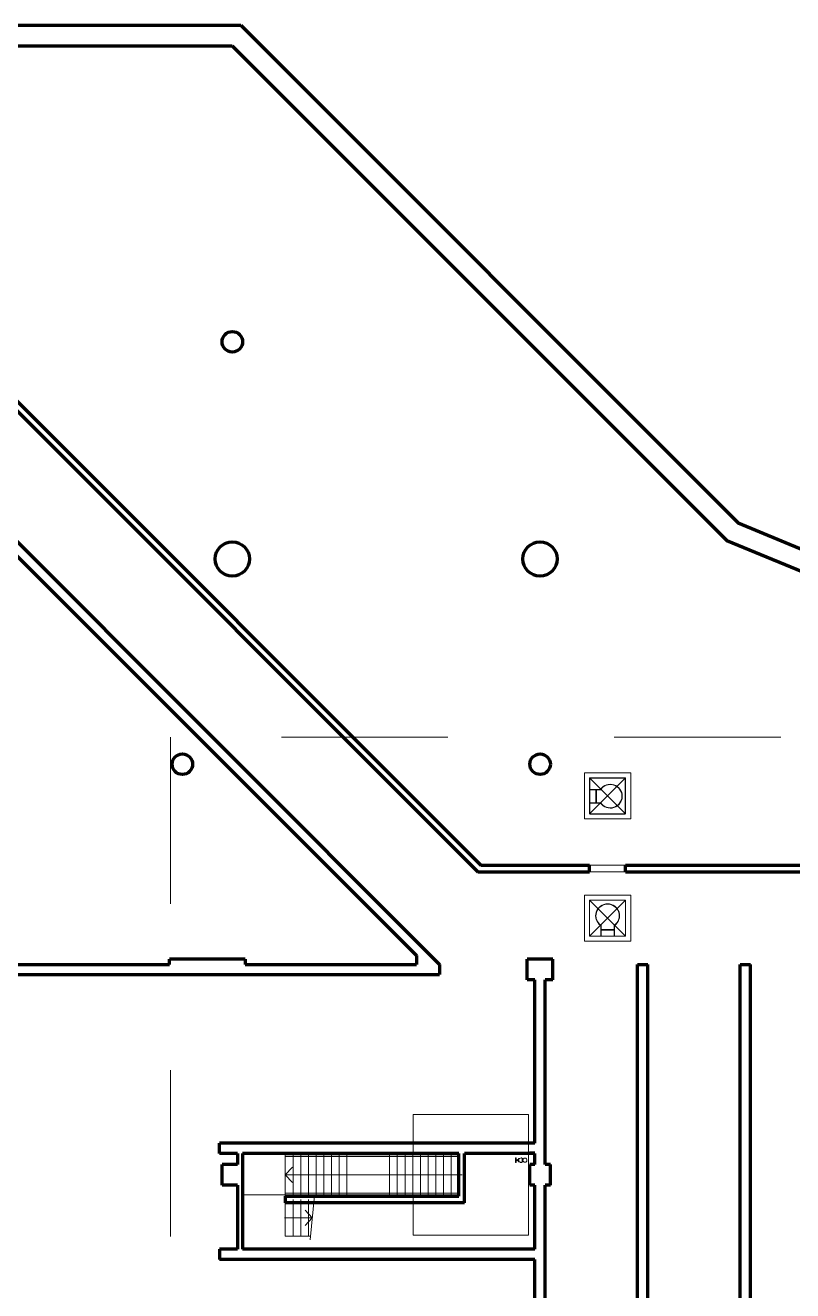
# Model space of a CAD drawing. Header units: metres. Extents: x 1807 to 3745, y 842 to 1968.
# Drawn here: x 2648.95 to 2671.39, y 1418.61 to 1455.6 of the extents above; entities that cross this region are included whole.
import ezdxf

# ---------------------------------------------------------------- set-up
doc = ezdxf.new("R2010")
doc.units = ezdxf.units.M
doc.header["$MEASUREMENT"] = 0
doc.linetypes.add('DGN2', pattern=[9.732586, 4.866293, -4.866293])
doc.linetypes.add('DGN5', pattern=[7.299439, 2.433146, -4.866293])
doc.layers.add('Level 1', color=7, linetype='Continuous', lineweight=0)

msp = doc.modelspace()

# ---------------------------------------------------------------- linework, layer by layer
at = {"layer": 'Level 1', "color": 7, "linetype": 'Continuous', "lineweight": 70}
for p, q in [((2639.5, 1455.6), (2655.249, 1455.6)), ((2655.249, 1455.6), (2669.796, 1441.052)), ((2639.5, 1455), (2655, 1455)), ((2655, 1455), (2669.457, 1440.543)), ((2646.581, 1446.45), (2662.18, 1430.85)), ((2646.663, 1446.65), (2662.263, 1431.05)), ((2645.302, 1443.91), (2661.062, 1428.15)), ((2645.178, 1443.61), (2660.383, 1428.405)), ((2669.796, 1441.052), (2672.819, 1439.8)), ((2669.457, 1440.543), (2672.7, 1439.2)), ((2662.18, 1430.85), (2665.45, 1430.85)), ((2662.263, 1431.05), (2665.45, 1431.05)), ((2665.45, 1430.85), (2665.45, 1431.05)), ((2666.5, 1431.05), (2697, 1431.05)), ((2666.5, 1430.85), (2666.5, 1431.05)), ((2666.5, 1430.85), (2697, 1430.85)), ((2655.375, 1428.3), (2653.165, 1428.3)), ((2653.165, 1428.15), (2653.165, 1428.3)), ((2655.375, 1428.3), (2655.375, 1428.15)), ((2660.383, 1428.405), (2660.383, 1428.15)), ((2664.375, 1428.3), (2663.625, 1428.3)), ((2663.625, 1427.7), (2663.625, 1428.3)), ((2664.375, 1427.7), (2664.375, 1428.3)), ((2639.5, 1427.85), (2661.062, 1427.85)), ((2646.375, 1428.15), (2653.165, 1428.15)), ((2655.375, 1428.15), (2660.383, 1428.15)), ((2661.062, 1428.15), (2661.062, 1427.85)), ((2666.85, 1428.15), (2667.15, 1428.15)), ((2666.85, 1415.85), (2666.85, 1428.15)), ((2667.15, 1415.85), (2667.15, 1428.15)), ((2669.85, 1415.85), (2669.85, 1428.15)), ((2669.85, 1428.15), (2670.15, 1428.15)), ((2670.15, 1415.85), (2670.15, 1428.15)), ((2663.85, 1427.7), (2663.625, 1427.7)), ((2663.85, 1422.925), (2663.85, 1427.7)), ((2664.15, 1422.3), (2664.15, 1427.7)), ((2664.375, 1427.7), (2664.15, 1427.7)), ((2663.85, 1422.925), (2654.625, 1422.925)), ((2654.625, 1422.625), (2654.625, 1422.925)), ((2655.15, 1422.625), (2654.625, 1422.625)), ((2655.15, 1422.625), (2655.15, 1422.3)), ((2661.625, 1422.625), (2655.3, 1422.625)), ((2655.3, 1422.625), (2655.3, 1419.825)), ((2661.625, 1421.375), (2661.625, 1422.625)), ((2663.85, 1422.625), (2661.785, 1422.625)), ((2661.785, 1421.175), (2661.785, 1422.625)), ((2663.85, 1422.3), (2663.85, 1422.625)), ((2654.7, 1421.7), (2654.7, 1422.3)), ((2655.15, 1422.3), (2654.7, 1422.3)), ((2663.85, 1422.3), (2663.7, 1422.3)), ((2663.7, 1421.7), (2663.7, 1422.3)), ((2664.3, 1422.3), (2664.15, 1422.3)), ((2664.3, 1421.7), (2664.3, 1422.3)), ((2655.15, 1421.7), (2654.7, 1421.7)), ((2655.15, 1421.7), (2655.15, 1419.825)), ((2663.85, 1421.7), (2663.7, 1421.7)), ((2663.85, 1419.825), (2663.85, 1421.7)), ((2664.15, 1416.3), (2664.15, 1421.7)), ((2664.3, 1421.7), (2664.15, 1421.7)), ((2656.55, 1421.375), (2656.55, 1421.175)), ((2656.55, 1421.375), (2661.625, 1421.375)), ((2661.785, 1421.175), (2656.55, 1421.175)), ((2655.15, 1419.825), (2654.625, 1419.825)), ((2654.625, 1419.825), (2654.625, 1419.525)), ((2663.85, 1419.825), (2655.3, 1419.825)), ((2663.85, 1419.525), (2654.625, 1419.525)), ((2663.85, 1416.3), (2663.85, 1419.525))]:
    msp.add_line(p, q, dxfattribs=at)
at = {"layer": 'Level 1', "color": 7, "linetype": 'Continuous', "lineweight": 13}
for p, q in [((2549.25, 1455), (2655, 1455)), ((2655, 1455), (2669.457, 1440.544)), ((2672.7, 1439.2), (2669.457, 1440.544)), ((2663.662, 1423.763), (2660.287, 1423.763)), ((2660.287, 1423.763), (2660.287, 1422.587)), ((2663.662, 1420.237), (2663.662, 1423.763)), ((2656.55, 1422.625), (2656.55, 1421.375)), ((2656.775, 1422.625), (2656.775, 1421.375)), ((2657, 1422.625), (2657, 1421.375)), ((2657.225, 1422.625), (2657.225, 1421.375)), ((2657.45, 1422.625), (2657.45, 1421.375)), ((2657.675, 1422.625), (2657.675, 1421.375)), ((2657.9, 1422.625), (2657.9, 1421.375)), ((2658.125, 1422.625), (2658.125, 1421.375)), ((2658.35, 1422.625), (2658.35, 1421.375)), ((2659.6, 1422.625), (2659.6, 1421.375)), ((2659.825, 1422.625), (2659.825, 1421.375)), ((2660.05, 1422.625), (2660.05, 1421.375)), ((2661.625, 1422.625), (2660.25, 1422.625)), ((2660.275, 1422.625), (2660.275, 1421.375)), ((2660.5, 1422.625), (2660.5, 1421.375)), ((2660.725, 1422.625), (2660.725, 1421.375)), ((2660.95, 1422.625), (2660.95, 1421.375)), ((2661.175, 1422.625), (2661.175, 1421.375)), ((2661.4, 1422.625), (2661.4, 1421.375)), ((2661.625, 1422.625), (2661.625, 1421.375)), ((2660.287, 1422.587), (2655.338, 1422.588)), ((2655.338, 1422.588), (2655.338, 1421.412)), ((2655.338, 1421.412), (2660.287, 1421.412)), ((2661.625, 1421.375), (2660.25, 1421.375)), ((2660.287, 1421.412), (2660.287, 1420.237)), ((2660.287, 1420.237), (2663.662, 1420.237))]:
    msp.add_line(p, q, dxfattribs=at)
at = {"layer": 'Level 1', "color": 7, "linetype": 'DGN2', "lineweight": 0}
for p, q in [((3079.805, 1434.79), (2653.195, 1434.79)), ((2653.195, 1434.79), (2653.195, 1409.21)), ((2665.3, 1433.75), (2666.65, 1433.75)), ((2665.3, 1432.4), (2665.3, 1433.75)), ((2666.65, 1433.75), (2666.65, 1432.4)), ((2666.5, 1432.55), (2665.45, 1433.6)), ((2665.45, 1432.55), (2666.5, 1433.6)), ((2665.45, 1433.6), (2666.5, 1433.6)), ((2665.45, 1432.55), (2665.45, 1433.6)), ((2665.459, 1432.541), (2665.459, 1433.591)), ((2665.459, 1433.591), (2666.491, 1433.591)), ((2666.491, 1433.591), (2666.491, 1432.541)), ((2666.5, 1433.6), (2666.5, 1432.55)), ((2666.65, 1432.4), (2665.3, 1432.4)), ((2666.5, 1432.55), (2665.45, 1432.55)), ((2666.491, 1432.541), (2665.459, 1432.541)), ((2665.3, 1430.175), (2666.65, 1430.175)), ((2665.3, 1428.825), (2665.3, 1430.175)), ((2666.5, 1428.975), (2665.45, 1430.025)), ((2665.45, 1428.975), (2666.5, 1430.025)), ((2665.45, 1430.025), (2666.5, 1430.025)), ((2665.45, 1428.975), (2665.45, 1430.025)), ((2665.45, 1430.025), (2666.5, 1430.025)), ((2665.45, 1428.975), (2665.45, 1430.025)), ((2666.5, 1430.025), (2666.5, 1428.975)), ((2666.5, 1430.025), (2666.5, 1428.975)), ((2666.65, 1430.175), (2666.65, 1428.825)), ((2666.5, 1428.975), (2665.45, 1428.975)), ((2666.5, 1428.975), (2665.45, 1428.975)), ((2666.65, 1428.825), (2665.3, 1428.825)), ((2656.55, 1421.275), (2656.55, 1420.2)), ((2656.775, 1421.275), (2656.775, 1420.2)), ((2657, 1421.275), (2657, 1420.2)), ((2657.225, 1421.275), (2657.225, 1420.2)), ((2657.126, 1420.961), (2657.338, 1420.737)), ((2657.338, 1420.737), (2657.126, 1420.514)), ((2656.55, 1420.2), (2657.287, 1420.2))]:
    msp.add_line(p, q, dxfattribs=at)
at = {"layer": 'Level 1', "color": 7, "linetype": 'Continuous', "lineweight": 0}
for p, q in [((2665.767, 1433.266), (2665.459, 1433.266)), ((2665.459, 1433.256), (2665.459, 1433.266)), ((2665.772, 1433.256), (2665.459, 1433.256)), ((2665.659, 1433.266), (2665.629, 1433.266)), ((2665.629, 1433.266), (2665.629, 1433.256)), ((2665.629, 1433.256), (2665.659, 1433.256)), ((2665.634, 1433.256), (2665.634, 1432.876)), ((2665.654, 1433.256), (2665.654, 1432.876)), ((2665.659, 1433.256), (2665.659, 1433.266)), ((2665.772, 1432.876), (2665.459, 1432.876)), ((2665.459, 1432.866), (2665.459, 1432.876)), ((2665.767, 1432.866), (2665.459, 1432.866)), ((2665.629, 1432.866), (2665.629, 1432.876)), ((2665.629, 1432.876), (2665.659, 1432.876)), ((2665.659, 1432.866), (2665.629, 1432.866)), ((2665.659, 1432.876), (2665.659, 1432.866)), ((2665.45, 1431.05), (2666.5, 1431.05)), ((2665.45, 1430.85), (2666.5, 1430.85)), ((2665.775, 1429.283), (2665.775, 1428.975)), ((2665.785, 1429.288), (2665.785, 1428.975)), ((2666.165, 1429.288), (2666.165, 1428.975)), ((2666.175, 1429.283), (2666.175, 1428.975)), ((2665.785, 1429.175), (2665.775, 1429.175)), ((2665.775, 1429.175), (2665.775, 1429.145)), ((2665.775, 1429.145), (2665.785, 1429.145)), ((2665.785, 1428.975), (2665.775, 1428.975)), ((2665.785, 1429.145), (2665.785, 1429.175)), ((2665.785, 1429.17), (2666.165, 1429.17)), ((2665.785, 1429.15), (2666.165, 1429.15)), ((2666.165, 1429.175), (2666.175, 1429.175)), ((2666.165, 1429.145), (2666.165, 1429.175)), ((2666.175, 1429.145), (2666.165, 1429.145)), ((2666.175, 1428.975), (2666.165, 1428.975)), ((2666.175, 1429.175), (2666.175, 1429.145)), ((2661.625, 1422.585), (2656.55, 1422.585)), ((2656.55, 1422.585), (2656.55, 1422.535)), ((2656.55, 1422.535), (2661.625, 1422.535)), ((2661.625, 1422.535), (2661.625, 1422.585)), ((2663.3, 1422.492), (2663.28, 1422.492)), ((2663.28, 1422.492), (2663.28, 1422.357)), ((2663.28, 1422.357), (2663.3, 1422.357)), ((2663.3, 1422.357), (2663.3, 1422.492)), ((2663.335, 1422.432), (2663.3, 1422.432)), ((2663.3, 1422.432), (2663.3, 1422.417)), ((2663.3, 1422.417), (2663.335, 1422.417)), ((2663.335, 1422.432), (2663.335, 1422.436)), ((2663.335, 1422.417), (2663.335, 1422.432)), ((2663.335, 1422.413), (2663.335, 1422.417)), ((2663.355, 1422.435), (2663.367, 1422.435)), ((2663.355, 1422.414), (2663.367, 1422.414)), ((2663.355, 1422.402), (2663.367, 1422.402)), ((2663.367, 1422.447), (2663.358, 1422.447)), ((2663.377, 1422.472), (2663.367, 1422.472)), ((2663.367, 1422.472), (2663.367, 1422.377)), ((2663.367, 1422.402), (2663.367, 1422.447)), ((2663.367, 1422.377), (2663.377, 1422.377)), ((2663.377, 1422.377), (2663.377, 1422.472)), ((2663.477, 1422.472), (2663.492, 1422.472)), ((2663.477, 1422.443), (2663.492, 1422.443)), ((2663.477, 1422.406), (2663.492, 1422.406)), ((2663.492, 1422.377), (2663.477, 1422.377)), ((2663.492, 1422.378), (2663.492, 1422.377)), ((2663.495, 1422.463), (2663.511, 1422.463)), ((2663.511, 1422.386), (2663.495, 1422.386)), ((2656.762, 1422.223), (2656.55, 1422)), ((2661.719, 1422), (2656.55, 1422)), ((2656.55, 1422), (2656.762, 1421.777)), ((2661.625, 1421.465), (2656.55, 1421.465)), ((2656.55, 1421.465), (2656.55, 1421.415)), ((2656.55, 1421.415), (2661.625, 1421.415)), ((2661.625, 1421.415), (2661.625, 1421.465))]:
    msp.add_line(p, q, dxfattribs=at)
at = {"layer": 'Level 1', "color": 7, "linetype": 'DGN2', "lineweight": 40}
msp.add_line((2663.85, 1422.65), (2663.69, 1422.65), dxfattribs=at)
at = {"layer": 'Level 1', "color": 7, "linetype": 'DGN5', "lineweight": 0}
for p, q in [((2657.359, 1422), (2656.55, 1422)), ((2657.277, 1420.1), (2657.4, 1421.39)), ((2656.522, 1420.737), (2657.338, 1420.737))]:
    msp.add_line(p, q, dxfattribs=at)
at = {"layer": 'Level 1', "color": 7, "linetype": 'Continuous', "lineweight": 70}
for centre, radius in [((2655, 1446.35), 0.3), ((2655, 1440), 0.5), ((2664, 1440), 0.5), ((2653.54, 1434), 0.3), ((2664, 1434), 0.3)]:
    msp.add_circle(centre, radius, dxfattribs=at)
at = {"layer": 'Level 1', "color": 7, "linetype": 'Continuous', "lineweight": 13}
msp.add_circle((2663.557, 1422.425), 0.06, dxfattribs=at)
at = {"layer": 'Level 1', "color": 7, "linetype": 'Continuous', "lineweight": 0}
msp.add_circle((2661.625, 1422), 0.04, dxfattribs=at)
for centre, radius, start, end in [((2666.054, 1433.066), 0.35, 214.8497, 145.1501), ((2666.054, 1433.066), 0.34, 213.9745, 146.0255), ((2665.975, 1429.57), 0.35, 304.8497, 235.1501), ((2665.975, 1429.57), 0.34, 303.9745, 236.0255), ((2663.336, 1422.457), 0.0205, 269.2613, 320.134), ((2663.336, 1422.392), 0.0205, 39.866, 90.7387), ((2663.363, 1422.425), 0.0127, 124.4192, 235.5808), ((2663.357, 1422.441), 0.00618, 76.1244, 256.1244), ((2663.357, 1422.408), 0.00618, 103.8756, 256.1244), ((2663.381, 1422.552), 0.0799, 267.2159, 307.4014), ((2663.381, 1422.297), 0.0799, 52.5986, 92.7841), ((2663.446, 1422.459), 0.0339, 23.2427, 118.8427), ((2663.446, 1422.391), 0.0339, 241.1573, 336.7573), ((2663.515, 1422.458), 0.04, 158.767, 201.233), ((2663.545, 1422.425), 0.0701, 164.7036, 195.2964), ((2663.515, 1422.392), 0.04, 158.767, 201.233), ((2663.455, 1422.458), 0.04, 338.767, 21.233), ((2663.425, 1422.425), 0.0701, 344.7036, 15.2964), ((2663.455, 1422.392), 0.04, 338.767, 21.233)]:
    msp.add_arc(centre, radius, start, end, dxfattribs=at)

doc.saveas('drawing.dxf')
